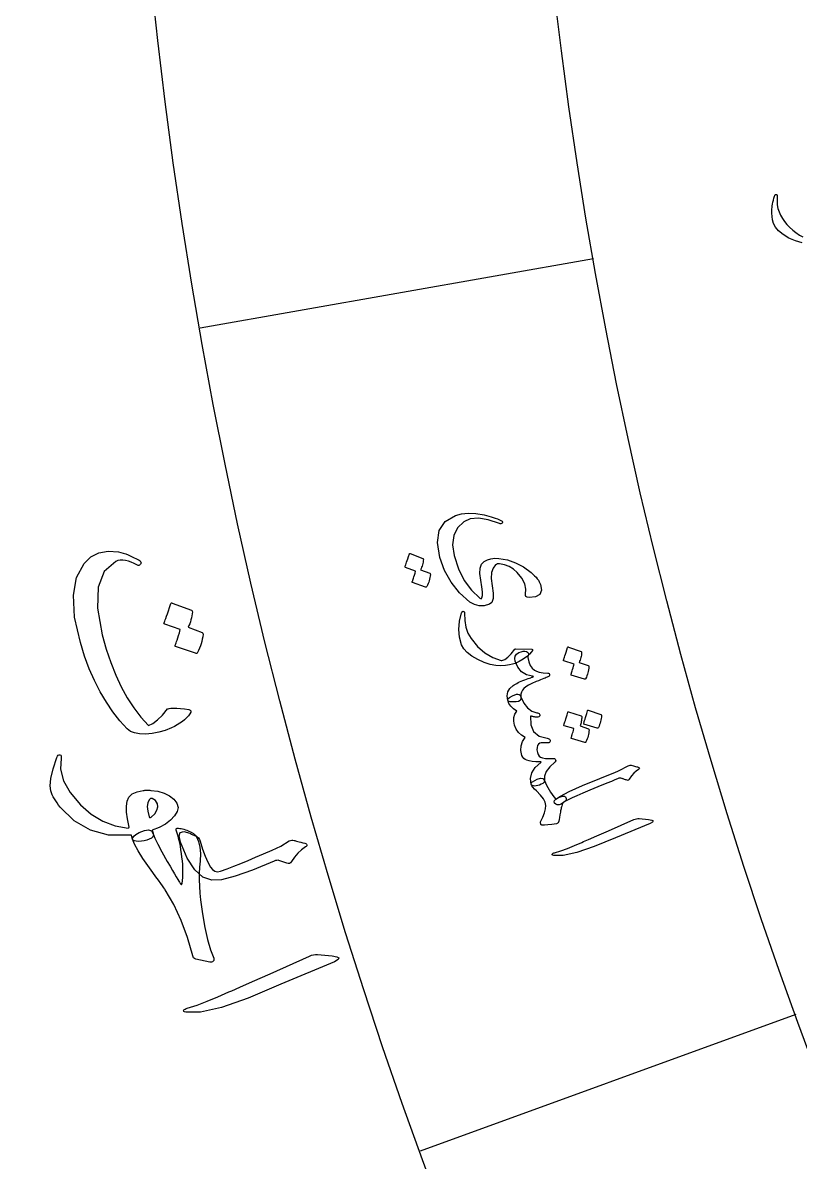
# Model space of a CAD drawing. Header units: millimetres. Extents: x -77 to 77, y -78 to 103.
# Drawn here: x -62.91 to -53.11, y -21.22 to -6.85 of the extents above; entities that cross this region are included whole.
import ezdxf

# ---------------------------------------------------------------- set-up
doc = ezdxf.new("R2010")
doc.units = ezdxf.units.MM
for name, color, linetype in [('CUT_OUTER', 1, 'Continuous'), ('ENGRAVE', 7, 'Continuous'), ('ENGRAVE_FINE', 8, 'Continuous'), ('TEXT', 5, 'Continuous')]:
    doc.layers.add(name, color=color, linetype=linetype)

msp = doc.modelspace()

# ---------------------------------------------------------------- linework, layer by layer
at = {"layer": 'CUT_OUTER'}
msp.add_arc((0, -0.0003), 77.4997, 178.346942, 3.754487, dxfattribs=at)
at = {"layer": 'ENGRAVE'}
for radius in [75.95, 75.95, 73.9156, 70.1375, 70.1375, 67.1538, 61.6125, 61.6125, 56.575, 56.575]:
    msp.add_circle((0, 0), radius, dxfattribs=at)
at = {"layer": 'ENGRAVE_FINE'}
for points in [[(-60.6765, -10.6989), (-55.7155, -9.8241)], [(-57.8968, -21.0727), (-53.1631, -19.3498)]]:
    msp.add_lwpolyline(points, dxfattribs=at)
at = {"layer": 'TEXT'}
msp.add_lwpolyline([(-53.0855, -9.6249), (-53.1688, -9.6024), (-53.2521, -9.566), (-53.3268, -9.5218), (-53.3841, -9.4765), (-53.424, -9.43), (-53.4465, -9.3825), (-53.4582, -9.3361), (-53.4661, -9.293), (-53.47, -9.2534), (-53.4699, -9.2171), (-53.4681, -9.199), (-53.4657, -9.1796), (-53.4626, -9.1589), (-53.4588, -9.1368), (-53.4542, -9.1134), (-53.4484, -9.0888), (-53.4414, -9.0631), (-53.4333, -9.0361), (-53.4316, -9.0294), (-53.4291, -9.0242), (-53.426, -9.0204), (-53.4222, -9.018), (-53.4169, -9.016), (-53.4124, -9.0155), (-53.4088, -9.0165), (-53.4061, -9.0189), (-53.4034, -9.0223), (-53.4017, -9.0263), (-53.4011, -9.0309), (-53.4014, -9.0361), (-53.403, -9.093), (-53.3996, -9.1455), (-53.3912, -9.1936), (-53.3776, -9.2371), (-53.3585, -9.2792), (-53.3355, -9.3196), (-53.3087, -9.3582), (-53.2781, -9.3952), (-53.2437, -9.4305), (-53.2056, -9.4644), (-53.1639, -9.4967), (-53.1186, -9.5276), (-53.0783, -9.5497)], dxfattribs=at)
for points in [[(-56.573, -14.0554), (-56.5678, -13.9901), (-56.5835, -13.9227), (-56.6203, -13.8529), (-56.6782, -13.7809), (-56.727, -13.738), (-56.7806, -13.7054), (-56.8392, -13.683), (-56.9028, -13.671), (-56.9149, -13.6711), (-56.9269, -13.6738), (-56.9387, -13.6789), (-56.9505, -13.6864), (-56.9834, -13.7258), (-57.0015, -13.783), (-57.0049, -13.8581), (-56.9934, -13.9509), (-56.9809, -14.0423), (-56.9821, -14.1113), (-56.997, -14.1578), (-57.0256, -14.1818), (-57.0934, -14.2005), (-57.1574, -14.2021), (-57.2178, -14.1865), (-57.2745, -14.1537), (-57.4041, -14.0365), (-57.5105, -13.9036), (-57.5939, -13.755), (-57.654, -13.5908), (-57.6845, -13.4032), (-57.6616, -13.2525), (-57.5854, -13.1387), (-57.4563, -13.062), (-57.3804, -13.042), (-57.2948, -13.0342), (-57.1996, -13.0386), (-57.0947, -13.0549), (-57.0649, -13.0621), (-57.0359, -13.0699), (-57.0079, -13.0782), (-56.9806, -13.0871), (-56.9541, -13.0966), (-56.9282, -13.1069), (-56.9028, -13.1178), (-56.878, -13.1296), (-56.8673, -13.1364), (-56.8619, -13.1436), (-56.862, -13.151), (-56.8673, -13.1586), (-56.875, -13.164), (-56.8833, -13.1668), (-56.8921, -13.167), (-56.9015, -13.1646), (-57.0436, -13.1161), (-57.1662, -13.096), (-57.2694, -13.1046), (-57.3532, -13.1419), (-57.4329, -13.2186), (-57.4792, -13.3152), (-57.4921, -13.4316), (-57.4715, -13.5677), (-57.4174, -13.7356), (-57.3456, -13.8812), (-57.2564, -14.0043), (-57.1498, -14.1049), (-57.1415, -14.1104), (-57.1343, -14.1115), (-57.1281, -14.1081), (-57.1231, -14.1003), (-57.1172, -14.072), (-57.1177, -14.0257), (-57.1246, -13.9612), (-57.1378, -13.8787), (-57.1477, -13.7938), (-57.1439, -13.7264), (-57.1264, -13.6763), (-57.0954, -13.6437), (-57.0548, -13.6224), (-57.0103, -13.6085), (-56.9617, -13.6021), (-56.9091, -13.6032), (-56.8019, -13.6216), (-56.6985, -13.6579), (-56.599, -13.7119), (-56.5032, -13.7836), (-56.4798, -13.8032), (-56.459, -13.8226), (-56.4406, -13.8418), (-56.4248, -13.8609), (-56.4113, -13.8798), (-56.4002, -13.8982), (-56.3915, -13.9162), (-56.385, -13.9339), (-56.3741, -14.0062), (-56.3945, -14.0574), (-56.4462, -14.0873), (-56.5292, -14.0959), (-56.553, -14.0927), (-56.5682, -14.0849), (-56.5749, -14.0724), (-56.573, -14.0554)], [(-60.8037, -15.5642), (-60.8231, -15.5896), (-60.8455, -15.6141), (-60.8707, -15.6376), (-60.8989, -15.6602), (-60.9298, -15.6818), (-60.9633, -15.7023), (-60.9994, -15.7219), (-61.038, -15.7403), (-61.1171, -15.7718), (-61.1974, -15.7952), (-61.2791, -15.8106), (-61.3621, -15.8178), (-61.4383, -15.8158), (-61.5022, -15.8046), (-61.554, -15.784), (-61.5935, -15.754), (-61.6868, -15.6506), (-61.7749, -15.5378), (-61.8578, -15.4158), (-61.9354, -15.2846), (-62.0072, -15.144), (-62.0729, -14.994), (-62.1324, -14.8347), (-62.1856, -14.6661), (-62.2574, -14.3434), (-62.2731, -14.0688), (-62.2335, -13.8429), (-62.1389, -13.6661), (-62.0525, -13.5833), (-61.9513, -13.5318), (-61.8353, -13.5114), (-61.7045, -13.5219), (-61.6753, -13.5287), (-61.6452, -13.5374), (-61.614, -13.5479), (-61.5819, -13.5603), (-61.5488, -13.5745), (-61.5146, -13.5906), (-61.4796, -13.6085), (-61.4435, -13.6282), (-61.433, -13.6352), (-61.4257, -13.6432), (-61.4215, -13.6523), (-61.4206, -13.6625), (-61.4217, -13.6698), (-61.4251, -13.6764), (-61.431, -13.6824), (-61.4393, -13.6879), (-61.4475, -13.6914), (-61.4559, -13.6923), (-61.4645, -13.6906), (-61.4732, -13.6863), (-61.5083, -13.6682), (-61.5439, -13.6528), (-61.5801, -13.6401), (-61.6167, -13.6302), (-61.6507, -13.6254), (-61.6824, -13.6257), (-61.7119, -13.6313), (-61.739, -13.642), (-61.8832, -13.7692), (-61.9601, -13.966), (-61.9692, -14.2321), (-61.9094, -14.5672), (-61.8594, -14.7473), (-61.8027, -14.9168), (-61.7396, -15.0756), (-61.67, -15.2237), (-61.5941, -15.3611), (-61.5117, -15.4881), (-61.4231, -15.6047), (-61.3282, -15.7107), (-61.2718, -15.6836), (-61.2128, -15.6398), (-61.1511, -15.5793), (-61.0867, -15.5021), (-61.0795, -15.4984), (-61.0654, -15.4952), (-61.0442, -15.4925), (-61.016, -15.4903), (-61.013, -15.4908), (-61.0104, -15.4911), (-61.0083, -15.4912), (-61.0066, -15.491), (-60.9675, -15.4909), (-60.9229, -15.4941), (-60.873, -15.5004), (-60.8176, -15.5099), (-60.8, -15.5159), (-60.7918, -15.5269), (-60.793, -15.543), (-60.8037, -15.5642)], [(-57.7805, -13.7914), (-57.7776, -13.7932), (-57.7754, -13.7962), (-57.7739, -13.8003), (-57.7731, -13.8057), (-57.7756, -13.826), (-57.7788, -13.846), (-57.7829, -13.8655), (-57.7879, -13.8846), (-57.7938, -13.9034), (-57.8006, -13.9221), (-57.8085, -13.9407), (-57.8175, -13.9592), (-57.8206, -13.9631), (-57.8244, -13.9654), (-57.8288, -13.966), (-57.8338, -13.9651), (-57.9981, -13.9079), (-58.0006, -13.9058), (-58.0014, -13.9021), (-58.0007, -13.8968), (-57.9985, -13.8898), (-57.996, -13.8848), (-57.9929, -13.8768), (-57.9891, -13.866), (-57.9847, -13.8522), (-57.9795, -13.8353), (-57.9735, -13.8152), (-57.9666, -13.7919), (-57.9589, -13.7654), (-58.0866, -13.719), (-58.0908, -13.7165), (-58.0926, -13.7123), (-58.0921, -13.7067), (-58.0892, -13.6994), (-58.0867, -13.6932), (-58.0831, -13.6834), (-58.0783, -13.67), (-58.0724, -13.6531), (-58.0654, -13.6324), (-58.0574, -13.6077), (-58.0483, -13.579), (-58.0381, -13.5463), (-58.036, -13.5427), (-58.0335, -13.5407), (-58.0306, -13.5404), (-58.0273, -13.5418), (-57.8686, -13.6032), (-57.8657, -13.605), (-57.8635, -13.608), (-57.8621, -13.6122), (-57.8613, -13.6175), (-57.8626, -13.6347), (-57.8649, -13.6516), (-57.8681, -13.6681), (-57.8722, -13.6845), (-57.8771, -13.7005), (-57.8828, -13.7161), (-57.8891, -13.7315), (-57.8961, -13.7465)], [(-60.6502, -14.5388), (-60.6458, -14.5415), (-60.6424, -14.546), (-60.6401, -14.5522), (-60.639, -14.5602), (-60.6429, -14.5908), (-60.6481, -14.6208), (-60.6546, -14.6502), (-60.6624, -14.6789), (-60.6716, -14.7073), (-60.6823, -14.7355), (-60.6947, -14.7635), (-60.7086, -14.7913), (-60.7134, -14.7972), (-60.7193, -14.8007), (-60.7261, -14.8018), (-60.7339, -14.8005), (-60.9869, -14.7165), (-60.9907, -14.7135), (-60.992, -14.7079), (-60.9909, -14.6999), (-60.9873, -14.6893), (-60.9835, -14.6818), (-60.9786, -14.6698), (-60.9727, -14.6534), (-60.9658, -14.6326), (-60.9576, -14.6072), (-60.9482, -14.5769), (-60.9373, -14.5418), (-60.9252, -14.5018), (-61.1218, -14.4334), (-61.1282, -14.4296), (-61.131, -14.4234), (-61.1302, -14.4149), (-61.1257, -14.404), (-61.1218, -14.3945), (-61.1161, -14.3797), (-61.1086, -14.3596), (-61.0993, -14.3341), (-61.0883, -14.303), (-61.0756, -14.2658), (-61.0612, -14.2225), (-61.0452, -14.1732), (-61.0419, -14.1678), (-61.038, -14.1648), (-61.0335, -14.1643), (-61.0285, -14.1663), (-60.7843, -14.2572), (-60.7798, -14.2599), (-60.7765, -14.2644), (-60.7742, -14.2707), (-60.7731, -14.2787), (-60.7754, -14.3045), (-60.779, -14.3298), (-60.7841, -14.3548), (-60.7907, -14.3793), (-60.7984, -14.4034), (-60.8073, -14.427), (-60.8172, -14.4501), (-60.8281, -14.4727)], [(-57.3791, -14.2918), (-57.3767, -14.2849), (-57.3738, -14.2794), (-57.3702, -14.2753), (-57.3661, -14.2725), (-57.3624, -14.2712), (-57.3585, -14.2711), (-57.3542, -14.2722), (-57.3497, -14.2744), (-57.3467, -14.2772), (-57.3446, -14.2812), (-57.3434, -14.2864), (-57.3431, -14.2928), (-57.3406, -14.3858), (-57.3259, -14.4705), (-57.299, -14.5469), (-57.2599, -14.6149), (-57.1772, -14.7142), (-57.0863, -14.7934), (-56.9873, -14.8525), (-56.8802, -14.8914), (-56.8783, -14.8918), (-56.8766, -14.8922), (-56.8751, -14.8925), (-56.8739, -14.8928), (-56.8729, -14.8929), (-56.8719, -14.893), (-56.8709, -14.8929), (-56.87, -14.8927), (-56.834, -14.877), (-56.7952, -14.8477), (-56.7534, -14.805), (-56.7086, -14.7488), (-56.7055, -14.7464), (-56.7027, -14.7448), (-56.7001, -14.744), (-56.6979, -14.744), (-56.4938, -14.7485), (-56.4851, -14.7526), (-56.4872, -14.7642), (-56.5, -14.7833), (-56.5235, -14.81), (-56.5605, -14.8449), (-56.6032, -14.8761), (-56.6515, -14.9037), (-56.7056, -14.9275), (-56.737, -14.9376), (-56.7774, -14.9459), (-56.8267, -14.9523), (-56.885, -14.9567), (-56.9496, -14.9543), (-57.0196, -14.9404), (-57.0951, -14.9152), (-57.1761, -14.8784), (-57.2507, -14.8354), (-57.3094, -14.7898), (-57.3523, -14.7419), (-57.3794, -14.6916), (-57.4054, -14.597), (-57.414, -14.4988), (-57.4053, -14.397), (-57.3791, -14.2918)], [(-56.2693, -15.0704), (-56.2704, -15.0795), (-56.2748, -15.0872), (-56.2825, -15.0936), (-56.2936, -15.0987), (-56.3014, -15.102), (-56.3122, -15.1064), (-56.3261, -15.1121), (-56.343, -15.1189), (-56.3628, -15.1269), (-56.3855, -15.136), (-56.4109, -15.1463), (-56.4392, -15.1577), (-56.493, -15.1801), (-56.537, -15.2019), (-56.5711, -15.2231), (-56.5955, -15.2436), (-56.6131, -15.2654), (-56.6249, -15.29), (-56.631, -15.3173), (-56.6313, -15.3472), (-56.6329, -15.3756), (-56.643, -15.396), (-56.6618, -15.4085), (-56.6893, -15.413), (-56.7346, -15.4133), (-56.7678, -15.4103), (-56.789, -15.404), (-56.798, -15.3944), (-56.8059, -15.3377), (-56.797, -15.2874), (-56.7715, -15.2433), (-56.7293, -15.2056), (-56.7151, -15.1968), (-56.6999, -15.1879), (-56.6836, -15.1789), (-56.6662, -15.1697), (-56.6475, -15.1605), (-56.6274, -15.1516), (-56.6059, -15.1429), (-56.583, -15.1344), (-56.5605, -15.1265), (-56.5407, -15.1194), (-56.5233, -15.113), (-56.5085, -15.1075), (-56.4963, -15.103), (-56.4872, -15.0996), (-56.4809, -15.0973), (-56.4776, -15.0963), (-56.4761, -15.0957), (-56.4752, -15.0951), (-56.4749, -15.0944), (-56.4753, -15.0937), (-56.4764, -15.0929), (-56.4785, -15.092), (-56.4814, -15.0912), (-56.4852, -15.0903), (-56.5622, -15.0707), (-56.6246, -15.0323), (-56.6722, -14.9752), (-56.705, -14.8994), (-56.71, -14.8648), (-56.7034, -14.8352), (-56.6854, -14.8105), (-56.6558, -14.7908), (-56.6273, -14.7797), (-56.6021, -14.7738), (-56.5802, -14.7733), (-56.5617, -14.7782), (-56.5474, -14.7864), (-56.5386, -14.796), (-56.5351, -14.807), (-56.5369, -14.8194), (-56.5409, -14.8308), (-56.5433, -14.8405), (-56.5442, -14.8486), (-56.5435, -14.855), (-56.5312, -14.9093), (-56.5134, -14.954), (-56.4902, -14.989), (-56.4616, -15.0144), (-56.437, -15.0271), (-56.4007, -15.0374), (-56.3525, -15.0453), (-56.2925, -15.0508), (-56.2828, -15.052), (-56.2757, -15.0557), (-56.2712, -15.0618), (-56.2693, -15.0704)], [(-55.7819, -14.9556), (-55.779, -14.9572), (-55.7767, -14.9601), (-55.7751, -14.9641), (-55.7743, -14.9693), (-55.7763, -14.9892), (-55.7791, -15.0087), (-55.7828, -15.0278), (-55.7873, -15.0466), (-55.7928, -15.0651), (-55.7993, -15.0836), (-55.8068, -15.1019), (-55.8153, -15.1202), (-55.8184, -15.1241), (-55.8221, -15.1265), (-55.8265, -15.1273), (-55.8315, -15.1266), (-55.9966, -15.0764), (-55.9991, -15.0745), (-56.0001, -15.0709), (-55.9995, -15.0657), (-55.9974, -15.0588), (-55.995, -15.0538), (-55.9921, -15.046), (-55.9885, -15.0353), (-55.9844, -15.0217), (-55.9796, -15.0051), (-55.974, -14.9853), (-55.9676, -14.9624), (-55.9604, -14.9363), (-56.0888, -14.8955), (-56.0931, -14.8931), (-56.095, -14.8892), (-56.0946, -14.8837), (-56.0919, -14.8765), (-56.0895, -14.8704), (-56.0861, -14.8607), (-56.0816, -14.8475), (-56.0761, -14.8309), (-56.0695, -14.8105), (-56.062, -14.7862), (-56.0535, -14.7579), (-56.0441, -14.7257), (-56.042, -14.7221), (-56.0396, -14.7201), (-56.0367, -14.7197), (-56.0334, -14.721), (-55.8737, -14.7754), (-55.8708, -14.7771), (-55.8685, -14.7799), (-55.867, -14.7839), (-55.8661, -14.7891), (-55.8671, -14.8058), (-55.869, -14.8223), (-55.8718, -14.8386), (-55.8756, -14.8546), (-55.8802, -14.8704), (-55.8855, -14.8858), (-55.8915, -14.9009), (-55.8982, -14.9158)], [(-56.4325, -15.5489), (-56.4209, -15.5519), (-56.4111, -15.5559), (-56.4033, -15.561), (-56.3975, -15.5672), (-56.394, -15.574), (-56.3932, -15.581), (-56.3951, -15.5882), (-56.3996, -15.5957), (-56.4067, -15.6021), (-56.4163, -15.6058), (-56.4283, -15.607), (-56.4428, -15.6057), (-56.4504, -15.6038), (-56.4583, -15.6022), (-56.4663, -15.6007), (-56.4745, -15.5994), (-56.4829, -15.5981), (-56.4913, -15.5963), (-56.4999, -15.5943), (-56.5086, -15.5918), (-56.5063, -15.7032), (-56.4708, -15.7871), (-56.4022, -15.8434), (-56.3005, -15.8719), (-56.2889, -15.8748), (-56.2792, -15.8784), (-56.2716, -15.8829), (-56.2659, -15.8882), (-56.2623, -15.8949), (-56.2611, -15.9018), (-56.2623, -15.9089), (-56.266, -15.9162), (-56.272, -15.9225), (-56.2801, -15.9267), (-56.2903, -15.9287), (-56.3025, -15.9285), (-56.3327, -15.9268), (-56.3575, -15.927), (-56.377, -15.9293), (-56.3911, -15.9336), (-56.4096, -15.9457), (-56.4221, -15.9639), (-56.4286, -15.9881), (-56.4291, -16.0185), (-56.4242, -16.05), (-56.4149, -16.0757), (-56.4012, -16.0956), (-56.3831, -16.1098), (-56.3575, -16.1193), (-56.3211, -16.1252), (-56.2741, -16.1275), (-56.2162, -16.1261), (-56.2092, -16.1264), (-56.2033, -16.1294), (-56.1986, -16.1353), (-56.1951, -16.1441), (-56.1933, -16.1536), (-56.194, -16.1618), (-56.197, -16.1687), (-56.2024, -16.1742), (-56.268, -16.2322), (-56.3117, -16.29), (-56.3338, -16.3477), (-56.334, -16.405), (-56.3354, -16.4174), (-56.343, -16.4293), (-56.3567, -16.4407), (-56.3766, -16.4516), (-56.3986, -16.4617), (-56.4192, -16.4686), (-56.4386, -16.4724), (-56.4566, -16.473), (-56.4737, -16.4714), (-56.4867, -16.4676), (-56.4956, -16.4617), (-56.5003, -16.4535), (-56.5096, -16.379), (-56.4929, -16.3082), (-56.4502, -16.241), (-56.3817, -16.1776), (-56.3781, -16.1745), (-56.3773, -16.1719), (-56.3794, -16.1698), (-56.3844, -16.1684), (-56.4419, -16.1663), (-56.4897, -16.1624), (-56.5278, -16.1566), (-56.556, -16.1491), (-56.5778, -16.1383), (-56.5956, -16.1246), (-56.6094, -16.1081), (-56.6193, -16.0886), (-56.6329, -16.0254), (-56.6304, -15.9664), (-56.6119, -15.9118), (-56.5774, -15.8616), (-56.6255, -15.8336), (-56.664, -15.7984), (-56.6931, -15.756), (-56.7126, -15.7064), (-56.7216, -15.656), (-56.7198, -15.6095), (-56.7073, -15.5667), (-56.6839, -15.5278), (-56.7257, -15.4995), (-56.7587, -15.4675), (-56.783, -15.4319), (-56.7985, -15.3926), (-56.7951, -15.3745), (-56.7751, -15.3556), (-56.7387, -15.3361), (-56.6857, -15.3159), (-56.6685, -15.3134), (-56.6537, -15.3178), (-56.6413, -15.3291), (-56.6313, -15.3472), (-56.5952, -15.4277), (-56.55, -15.4882), (-56.4958, -15.5285), (-56.4325, -15.5489)], [(-55.7806, -15.7511), (-55.7776, -15.7528), (-55.7753, -15.7556), (-55.7737, -15.7596), (-55.7727, -15.7648), (-55.7744, -15.7848), (-55.777, -15.8044), (-55.7804, -15.8236), (-55.7847, -15.8425), (-55.7899, -15.8612), (-55.7961, -15.8798), (-55.8034, -15.8983), (-55.8116, -15.9167), (-55.8146, -15.9206), (-55.8183, -15.9231), (-55.8227, -15.9239), (-55.8278, -15.9233), (-55.9936, -15.875), (-55.9961, -15.8731), (-55.9972, -15.8695), (-55.9966, -15.8643), (-55.9946, -15.8573), (-55.9931, -15.8528), (-55.9909, -15.8456), (-55.9879, -15.8359), (-55.9842, -15.8235), (-55.9797, -15.8087), (-55.9748, -15.7913), (-55.9692, -15.7714), (-55.9632, -15.749), (-56.0851, -15.7136), (-56.0885, -15.7111), (-56.0899, -15.707), (-56.0893, -15.7013), (-56.0865, -15.6941), (-56.0843, -15.6879), (-56.081, -15.6781), (-56.0767, -15.6649), (-56.0714, -15.6481), (-56.0651, -15.6276), (-56.058, -15.6031), (-56.0499, -15.5746), (-56.0409, -15.5422), (-56.0389, -15.5386), (-56.0365, -15.5365), (-56.0336, -15.5361), (-56.0303, -15.5373), (-55.8717, -15.5904), (-55.8687, -15.592), (-55.8664, -15.5949), (-55.8648, -15.5989), (-55.8639, -15.6041), (-55.8651, -15.6182), (-55.8667, -15.6323), (-55.8687, -15.6465), (-55.871, -15.6606), (-55.8739, -15.6746), (-55.8775, -15.6884), (-55.8817, -15.7021), (-55.8866, -15.7155)], [(-55.6234, -15.5704), (-55.6205, -15.5721), (-55.6182, -15.5749), (-55.6165, -15.5789), (-55.6156, -15.584), (-55.6174, -15.604), (-55.62, -15.6235), (-55.6235, -15.6427), (-55.6278, -15.6615), (-55.6331, -15.6801), (-55.6394, -15.6986), (-55.6467, -15.7171), (-55.655, -15.7354), (-55.6585, -15.7404), (-55.6622, -15.7434), (-55.6663, -15.7446), (-55.6706, -15.7438), (-55.8363, -15.6954), (-55.8397, -15.6929), (-55.8411, -15.6889), (-55.8404, -15.6832), (-55.8377, -15.676), (-55.8355, -15.6698), (-55.8322, -15.6601), (-55.8279, -15.6469), (-55.8226, -15.6302), (-55.8163, -15.6097), (-55.8091, -15.5853), (-55.8011, -15.5569), (-55.7921, -15.5246), (-55.7903, -15.5202), (-55.7881, -15.5176), (-55.7853, -15.5168), (-55.782, -15.5179)], [(-61.5748, -17.0942), (-61.8296, -17.0916), (-62.0589, -17.0316), (-62.2623, -16.914), (-62.4397, -16.7385), (-62.4598, -16.7127), (-62.4785, -16.6868), (-62.4959, -16.661), (-62.5119, -16.6352), (-62.5264, -16.6095), (-62.539, -16.5842), (-62.5497, -16.5591), (-62.5587, -16.5344), (-62.5665, -16.4688), (-62.5563, -16.3766), (-62.528, -16.2578), (-62.4813, -16.1125), (-62.4734, -16.0962), (-62.4644, -16.0855), (-62.4544, -16.0803), (-62.4433, -16.0808), (-62.4336, -16.0858), (-62.4277, -16.094), (-62.4255, -16.1055), (-62.427, -16.1204), (-62.4346, -16.2607), (-62.3964, -16.406), (-62.3123, -16.556), (-62.1824, -16.7103), (-62.0475, -16.8281), (-61.9024, -16.916), (-61.747, -16.9742), (-61.5816, -17.0026), (-61.5766, -17.0006), (-61.5729, -16.9979), (-61.5706, -16.9943), (-61.5697, -16.99), (-61.5914, -16.8888), (-61.6031, -16.8008), (-61.6049, -16.7261), (-61.5969, -16.6647), (-61.5729, -16.6124), (-61.5309, -16.5724), (-61.471, -16.5446), (-61.3931, -16.5291), (-61.3825, -16.528), (-61.3717, -16.5272), (-61.3606, -16.5267), (-61.3491, -16.5265), (-61.3373, -16.5266), (-61.3248, -16.5269), (-61.3116, -16.5274), (-61.2979, -16.5282), (-61.2067, -16.5398), (-61.1276, -16.5624), (-61.0605, -16.5958), (-61.0055, -16.6401), (-60.9682, -16.6906), (-60.9544, -16.7424), (-60.964, -16.7957), (-60.9971, -16.8505), (-61.0492, -16.9048), (-61.1138, -16.9531), (-61.1909, -16.9951), (-61.2805, -17.0311), (-61.2788, -17.0367), (-61.277, -17.0421), (-61.2751, -17.0473), (-61.273, -17.0523), (-61.271, -17.0572), (-61.2691, -17.0624), (-61.2673, -17.0678), (-61.2656, -17.0735), (-61.2643, -17.094), (-61.2724, -17.1126), (-61.29, -17.1292), (-61.317, -17.1437), (-61.348, -17.1553), (-61.3802, -17.1637), (-61.4136, -17.169), (-61.4484, -17.1711), (-61.4798, -17.1699), (-61.5033, -17.1654), (-61.5188, -17.1575), (-61.5264, -17.1461), (-61.5417, -17.0912), (-61.547, -17.0923), (-61.5542, -17.0931), (-61.5635, -17.0938), (-61.5748, -17.0942)], [(-55.5497, -16.4388), (-55.6626, -16.4847), (-55.7627, -16.5262), (-55.8501, -16.5633), (-55.9248, -16.5958), (-55.9866, -16.6238), (-56.0355, -16.6472), (-56.0715, -16.6661), (-56.0945, -16.6803), (-56.1238, -16.6998), (-56.1499, -16.7099), (-56.1729, -16.7104), (-56.1926, -16.7014), (-56.2062, -16.6873), (-56.2108, -16.6721), (-56.2064, -16.6561), (-56.193, -16.6392), (-56.1345, -16.5991), (-56.0225, -16.5421), (-55.857, -16.4681), (-55.6381, -16.3773), (-55.5433, -16.3401), (-55.4678, -16.3098), (-55.4116, -16.2865), (-55.3747, -16.2701), (-55.2956, -16.2251), (-55.2813, -16.2181), (-55.2679, -16.2135), (-55.2552, -16.2114), (-55.2433, -16.2117), (-55.2122, -16.2195), (-55.1881, -16.2256), (-55.171, -16.2301), (-55.1609, -16.2329), (-55.1451, -16.2401), (-55.1379, -16.2478), (-55.1393, -16.2562), (-55.1494, -16.265), (-55.1795, -16.2846), (-55.2089, -16.3117), (-55.2375, -16.3463), (-55.2655, -16.3883), (-55.2712, -16.3962), (-55.2778, -16.4009), (-55.2854, -16.4024), (-55.2939, -16.4007), (-55.3047, -16.3971), (-55.3148, -16.3938), (-55.3242, -16.3905), (-55.333, -16.3875), (-55.3411, -16.3846), (-55.3484, -16.3819), (-55.3552, -16.3794), (-55.3612, -16.377), (-55.3711, -16.374), (-55.3805, -16.3728), (-55.3893, -16.3735), (-55.3976, -16.3759), (-55.4151, -16.3837), (-55.4462, -16.3967), (-55.4911, -16.4151), (-55.5497, -16.4388)], [(-56.0695, -16.6087), (-56.0613, -16.6298), (-56.0617, -16.6485), (-56.071, -16.6648), (-56.0889, -16.6787), (-56.0979, -16.6852), (-56.1056, -16.6952), (-56.112, -16.7085), (-56.1172, -16.7253), (-56.1195, -16.7355), (-56.1221, -16.7469), (-56.125, -16.7593), (-56.1282, -16.7728), (-56.1314, -16.7874), (-56.1345, -16.8029), (-56.1374, -16.8193), (-56.1401, -16.8368), (-56.1453, -16.8693), (-56.1502, -16.8952), (-56.1549, -16.9145), (-56.1592, -16.9271), (-56.1637, -16.9362), (-56.1691, -16.9427), (-56.1755, -16.9468), (-56.183, -16.9484), (-56.2404, -16.9573), (-56.2901, -16.9631), (-56.3323, -16.9658), (-56.3668, -16.9654), (-56.3716, -16.9641), (-56.3757, -16.961), (-56.379, -16.9562), (-56.3816, -16.9497), (-56.3838, -16.9411), (-56.3848, -16.9339), (-56.3847, -16.9282), (-56.3833, -16.9239), (-56.3542, -16.8641), (-56.3335, -16.8099), (-56.3215, -16.7614), (-56.3181, -16.7186), (-56.3264, -16.6787), (-56.3488, -16.6349), (-56.3855, -16.5872), (-56.4362, -16.5356), (-56.4611, -16.5107), (-56.4801, -16.4884), (-56.4934, -16.4687), (-56.5009, -16.4516), (-56.5019, -16.4426), (-56.4995, -16.4341), (-56.4937, -16.4261), (-56.4844, -16.4186), (-56.4286, -16.386), (-56.385, -16.3726), (-56.3537, -16.3783), (-56.3345, -16.4032), (-56.3223, -16.4322), (-56.3085, -16.4615), (-56.2931, -16.491), (-56.2761, -16.5208), (-56.2574, -16.5508), (-56.2369, -16.5807), (-56.2146, -16.6106), (-56.1906, -16.6405), (-56.1441, -16.6149), (-56.1084, -16.6011), (-56.0836, -16.599), (-56.0695, -16.6087)], [(-61.2919, -16.8669), (-61.2477, -16.8222), (-61.2197, -16.7789), (-61.2078, -16.737), (-61.2121, -16.6965), (-61.2246, -16.675), (-61.2399, -16.6569), (-61.2581, -16.6424), (-61.2792, -16.6313), (-61.2896, -16.6287), (-61.2994, -16.6306), (-61.3089, -16.637), (-61.3178, -16.648), (-61.3358, -16.6847), (-61.3418, -16.7326), (-61.3359, -16.7916), (-61.3181, -16.8617), (-61.3146, -16.8685), (-61.3091, -16.8716), (-61.3016, -16.8711), (-61.2919, -16.8669)], [(-55.0215, -16.8968), (-54.9822, -16.9037), (-54.9659, -16.9139), (-54.9728, -16.9276), (-55.0028, -16.9446), (-55.4406, -17.1254), (-55.7094, -17.2359), (-55.9286, -17.3099), (-56.0982, -17.3471), (-56.2182, -17.3474), (-56.2291, -17.344), (-56.2356, -17.3401), (-56.2377, -17.3355), (-56.2355, -17.3304), (-56.2311, -17.3255), (-56.2248, -17.3211), (-56.2166, -17.317), (-56.2065, -17.3134), (-56.1268, -17.2889), (-56.0435, -17.2591), (-55.9564, -17.2242), (-55.8656, -17.1842), (-55.8418, -17.1742), (-55.7775, -17.1466), (-55.6729, -17.1013), (-55.5278, -17.0383), (-55.207, -16.8961), (-55.1895, -16.8898), (-55.1729, -16.8857), (-55.1571, -16.8839), (-55.1422, -16.8843)], [(-60.6759, -17.4203), (-60.6823, -17.4962), (-60.6856, -17.5744), (-60.6859, -17.6548), (-60.6831, -17.7376), (-60.6775, -17.8222), (-60.6693, -17.9085), (-60.6586, -17.9964), (-60.6454, -18.0859), (-60.6155, -18.2576), (-60.5819, -18.4077), (-60.5449, -18.5361), (-60.5045, -18.643), (-60.5009, -18.6547), (-60.5008, -18.6652), (-60.5041, -18.6744), (-60.511, -18.6823), (-60.5202, -18.6885), (-60.5305, -18.6923), (-60.542, -18.6936), (-60.5545, -18.6927), (-60.7315, -18.6536), (-60.7462, -18.6489), (-60.7574, -18.6404), (-60.765, -18.6281), (-60.7692, -18.612), (-60.8346, -18.3828), (-60.9142, -18.1684), (-61.0079, -17.9685), (-61.1161, -17.7831), (-61.1222, -17.7728), (-61.1338, -17.7555), (-61.1506, -17.7312), (-61.1727, -17.6999), (-61.2002, -17.6615), (-61.2329, -17.616), (-61.2709, -17.5634), (-61.3142, -17.5038), (-61.396, -17.3874), (-61.4587, -17.2884), (-61.5024, -17.207), (-61.5272, -17.1433), (-61.5257, -17.1249), (-61.5117, -17.1047), (-61.485, -17.0825), (-61.4458, -17.0584), (-61.3786, -17.0321), (-61.3266, -17.0261), (-61.2899, -17.0401), (-61.2685, -17.0743), (-61.2469, -17.1293), (-61.2099, -17.206), (-61.1575, -17.3043), (-61.0895, -17.4241), (-61.0548, -17.4843), (-61.0243, -17.537), (-60.998, -17.5821), (-60.976, -17.6197), (-60.9584, -17.6496), (-60.9451, -17.6716), (-60.9363, -17.6859), (-60.9318, -17.6922), (-60.9297, -17.6945), (-60.9278, -17.6965), (-60.9263, -17.6982), (-60.925, -17.6996), (-60.924, -17.7008), (-60.9231, -17.7021), (-60.9224, -17.7035), (-60.9219, -17.7049), (-60.9151, -17.7124), (-60.9098, -17.7145), (-60.9061, -17.7113), (-60.904, -17.7028), (-60.8983, -17.666), (-60.8943, -17.6278), (-60.8921, -17.5883), (-60.8917, -17.5473), (-60.8928, -17.5048), (-60.8952, -17.4608), (-60.8991, -17.4152), (-60.9043, -17.3682), (-60.9103, -17.3222), (-60.9171, -17.2771), (-60.9248, -17.2328), (-60.9334, -17.1893), (-60.943, -17.1471), (-60.9536, -17.1066), (-60.9653, -17.0676), (-60.978, -17.0304), (-60.9795, -17.0202), (-60.9776, -17.0125), (-60.9723, -17.0074), (-60.9636, -17.0047), (-60.9466, -17.0052), (-60.9298, -17.0069), (-60.9129, -17.0097), (-60.8962, -17.0137), (-60.8792, -17.0186), (-60.8616, -17.0241), (-60.8435, -17.0302), (-60.8248, -17.0369), (-60.7885, -17.0529), (-60.7589, -17.0708), (-60.7362, -17.0906), (-60.7202, -17.1123), (-60.6947, -17.1713), (-60.6788, -17.2422), (-60.6726, -17.3252), (-60.6759, -17.4203)], [(-60.4167, -17.5457), (-60.3364, -17.5156), (-60.2522, -17.483), (-60.164, -17.4479), (-60.0719, -17.4104), (-59.9755, -17.3702), (-59.8746, -17.3269), (-59.7691, -17.2807), (-59.6591, -17.2315), (-59.5516, -17.1641), (-59.5363, -17.1593), (-59.5212, -17.1569), (-59.5061, -17.1567), (-59.4912, -17.1588), (-59.4834, -17.1604), (-59.4729, -17.163), (-59.4599, -17.1665), (-59.4443, -17.171), (-59.426, -17.1762), (-59.4048, -17.1819), (-59.3807, -17.1881), (-59.3538, -17.1947), (-59.345, -17.1973), (-59.3379, -17.2015), (-59.3328, -17.2073), (-59.3294, -17.2149), (-59.329, -17.2217), (-59.3317, -17.2284), (-59.3376, -17.2348), (-59.3466, -17.241), (-59.3973, -17.2765), (-59.4439, -17.3193), (-59.4865, -17.3692), (-59.525, -17.4264), (-59.5361, -17.4412), (-59.5492, -17.4494), (-59.5643, -17.451), (-59.5812, -17.4459), (-59.6813, -17.4112), (-59.6928, -17.4095), (-59.7071, -17.4104), (-59.724, -17.414), (-59.7437, -17.4203), (-60.0141, -17.5332), (-60.235, -17.6112), (-60.4065, -17.654), (-60.5286, -17.6615), (-60.6406, -17.6235), (-60.7439, -17.5309), (-60.8382, -17.3837), (-60.9232, -17.1818), (-60.9407, -17.1029), (-60.9271, -17.0578), (-60.8824, -17.0465), (-60.8066, -17.0688), (-60.7961, -17.0734), (-60.7859, -17.078), (-60.7759, -17.0824), (-60.7661, -17.0867), (-60.7565, -17.0908), (-60.7471, -17.0948), (-60.738, -17.0987), (-60.7292, -17.1025), (-60.7114, -17.1128), (-60.6967, -17.1272), (-60.6851, -17.1455), (-60.6767, -17.1677), (-60.6445, -17.2691), (-60.612, -17.3572), (-60.5792, -17.4322), (-60.5463, -17.494), (-60.5215, -17.527), (-60.4916, -17.5467), (-60.4567, -17.5529), (-60.4167, -17.5457)], [(-59.0112, -18.6148), (-58.9504, -18.6248), (-58.9252, -18.6402), (-58.9357, -18.6613), (-58.9819, -18.6879), (-59.6563, -18.9725), (-60.0703, -19.1467), (-60.408, -19.264), (-60.6696, -19.3236), (-60.8552, -19.3255), (-60.872, -19.3204), (-60.8821, -19.3144), (-60.8855, -19.3074), (-60.8822, -19.2994), (-60.8754, -19.2918), (-60.8657, -19.2848), (-60.8531, -19.2784), (-60.8376, -19.2727), (-60.7147, -19.2338), (-60.5863, -19.1868), (-60.4521, -19.1318), (-60.3123, -19.0689), (-60.2756, -19.0532), (-60.1766, -19.0097), (-60.0154, -18.9384), (-59.792, -18.8395), (-59.2977, -18.6164), (-59.2708, -18.6064), (-59.2452, -18.5999), (-59.2208, -18.5968), (-59.1977, -18.5972)]]:
    msp.add_lwpolyline(points, close=True, dxfattribs=at)

doc.saveas('drawing.dxf')
